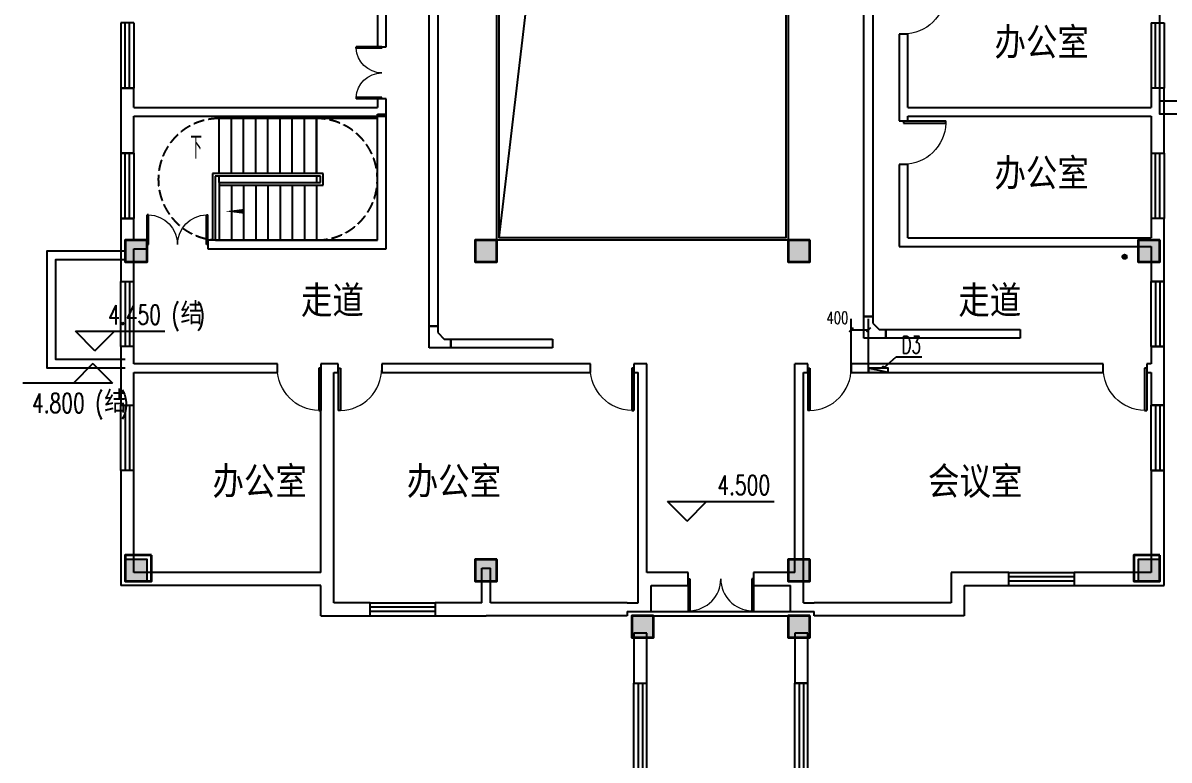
# Model space of a CAD drawing. Extents: x 0 to 302064749, y -59725395 to 1524223.
# Drawn here: x 216465591 to 219102409, y -19794646 to -18097654 of the extents above; entities that cross this region are included whole.
import ezdxf

# ---------------------------------------------------------------- set-up
doc = ezdxf.new("R2010")
doc.units = 0
doc.header["$LTSCALE"] = 1000
doc.linetypes.add('DASH', pattern=[0.35, 0.25, -0.1])
for name, color, linetype in [('0-底图', 7, 'Continuous'), ('A-ANNO-IDEN', 3, 'Continuous'), ('A-ANNO-IDEN-LEVL', 3, 'Continuous'), ('A-ANNO-TXT', 7, 'Continuous'), ('A-DOOR-FM', 181, 'Continuous'), ('AXIS', 3, 'Continuous'), ('CABLETRAY', 4, 'Continuous'), ('COLU', 7, 'Continuous'), ('COLU_HATCH', 251, 'Continuous'), ('DIM_ELEV', 3, 'Continuous'), ('DOOR_FIRE', 4, 'Continuous'), ('PUB_TEXT', 7, 'Continuous'), ('STAIR', 2, 'Continuous'), ('TEXT', 7, 'Continuous'), ('WALL', 2, 'Continuous'), ('WINDOW', 4, 'Continuous'), ('建筑-楼梯', 2, 'Continuous'), ('排水', 153, 'Continuous'), ('构造做法', 140, 'Continuous'), ('电洞建筑', 20, 'Continuous'), ('看线', 30, 'Continuous')]:
    doc.layers.add(name, color=color, linetype=linetype)
doc.layers.add('砼柱', color=2, linetype='Continuous', lineweight=35)
doc.styles.add('_TCH_DIM', font='SIMPLEX', dxfattribs={"width": 0.8, "height": 5, "bigfont": 'HZTXT'})
doc.styles.add('_TEL_DIM', font='simplex.shx', dxfattribs={"width": 0.8, "height": 3.5, "bigfont": 'gbcbig.shx'})
doc.styles.add('A_DIM', font='simplex.shx', dxfattribs={"width": 0.7, "bigfont": 'gbcbig.shx'})
doc.styles.add('A_DIM_T3', font='simplex.shx', dxfattribs={"width": 0.7, "bigfont": 'gbcbig.shx'})
doc.styles.get("Standard").update_dxf_attribs({"font": 'geniso.shx', "bigfont": 'hztxt.shx'})
doc.dimstyles.new('_TCH_ARCH&&100', dxfattribs={"dimtxt": 280, "dimasz": 100, "dimexe": 250, "dimexo": 300, "dimgap": 135, "dimtad": 1, "dimdec": 0, "dimzin": 0, "dimdsep": 46, "dimtxsty": 'A_DIM_T3', "dimblk": 'ARCHTICK', "dimcen": 0.09, "dimclrt": 7, "dimazin": 2, "dimtfac": 1, "dimtdec": 0, "dimtix": 1, "dimtmove": 2, "dimatfit": 3, "dimfxl": 150, "dimtolj": 1, "dimtzin": 0, "dimarcsym": 0})

# ---------------------------------------------------------------- blocks, each defined once
blk = doc.blocks.new('bp')
at = {"layer": '构造做法'}
for points in [[(684404, 661018), (686204, 661018), (686204, 658318), (684404, 658318)], [(684404, 660818), (686004, 660818), (686004, 658518), (684404, 658518)]]:
    blk.add_lwpolyline(points, dxfattribs=at)
blk = doc.blocks.new('ng')
at = {"layer": '排水'}
for p, q in [((345991, 781358), (346091, 781358)), ((346041, 781408), (346041, 781308))]:
    blk.add_line(p, q, dxfattribs=at)
blk.add_circle((346041, 781358), 50, dxfattribs=at)
blk = doc.blocks.new('222222')
at = {"layer": 'COLU_HATCH'}
h = blk.add_hatch(color=256, dxfattribs=at)
h.dxf.hatch_style = 1
h.paths.add_polyline_path([(1330092, 1061941), (1330092, 1062441), (1329592, 1062441), (1329592, 1061941)])
h = blk.add_hatch(color=256, dxfattribs=at)
h.dxf.hatch_style = 1
h.paths.add_polyline_path([(1338142, 1061941), (1338142, 1062441), (1337642, 1062441), (1337642, 1061941)])
h = blk.add_hatch(color=256, dxfattribs=at)
h.dxf.hatch_style = 1
h.paths.add_polyline_path([(1345342, 1061941), (1345342, 1062441), (1344842, 1062441), (1344842, 1061941)])
h = blk.add_hatch(color=256, dxfattribs=at)
h.dxf.hatch_style = 1
h.paths.add_polyline_path([(1353392, 1061941), (1353392, 1062441), (1352892, 1062441), (1352892, 1061941)])
h = blk.add_hatch(color=256, dxfattribs=at)
h.dxf.hatch_style = 1
h.paths.add_polyline_path([(1330092, 1054591), (1330092, 1055091), (1329592, 1055091), (1329592, 1054591)])
h = blk.add_hatch(color=256, dxfattribs=at)
h.dxf.hatch_style = 1
h.paths.add_polyline_path([(1338142, 1054591), (1338142, 1055091), (1337642, 1055091), (1337642, 1054591)])
h = blk.add_hatch(color=256, dxfattribs=at)
h.dxf.hatch_style = 1
h.paths.add_polyline_path([(1345342, 1054591), (1345342, 1055091), (1344842, 1055091), (1344842, 1054591)])
h = blk.add_hatch(color=256, dxfattribs=at)
h.dxf.hatch_style = 1
h.paths.add_polyline_path([(1353392, 1054591), (1353392, 1055091), (1352892, 1055091), (1352892, 1054591)])
h = blk.add_hatch(color=256, dxfattribs=at)
h.dxf.hatch_style = 1
h.paths.add_polyline_path([(1341742, 1053291), (1341742, 1053791), (1341242, 1053791), (1341242, 1053291)])
h = blk.add_hatch(color=256, dxfattribs=at)
h.dxf.hatch_style = 1
h.paths.add_polyline_path([(1345342, 1053291), (1345342, 1053791), (1344842, 1053791), (1344842, 1053291)])
at = {"layer": 'COLU'}
for points in [[(1330092, 1061941), (1330092, 1062441), (1329592, 1062441), (1329592, 1061941)], [(1338142, 1061941), (1338142, 1062441), (1337642, 1062441), (1337642, 1061941)], [(1345342, 1061941), (1345342, 1062441), (1344842, 1062441), (1344842, 1061941)], [(1353392, 1061941), (1353392, 1062441), (1352892, 1062441), (1352892, 1061941)], [(1330092, 1054591), (1330092, 1055091), (1329592, 1055091), (1329592, 1054591)], [(1338142, 1054591), (1338142, 1055091), (1337642, 1055091), (1337642, 1054591)], [(1345342, 1054591), (1345342, 1055091), (1344842, 1055091), (1344842, 1054591)], [(1353392, 1054591), (1353392, 1055091), (1352892, 1055091), (1352892, 1054591)], [(1341742, 1053291), (1341742, 1053791), (1341242, 1053791), (1341242, 1053291)], [(1345342, 1053291), (1345342, 1053791), (1344842, 1053791), (1344842, 1053291)]]:
    blk.add_lwpolyline(points, close=True, dxfattribs=at)
blk = doc.blocks.new('sad')
at = {"layer": '砼柱', "lineweight": 35}
for points in [[(2908208, 539206), (2907708, 539206), (2907708, 538706), (2908208, 538706)], [(2916258, 539206), (2915758, 539206), (2915758, 538706), (2916258, 538706)], [(2923458, 539206), (2922958, 539206), (2922958, 538706), (2923458, 538706)], [(2931508, 539206), (2931008, 539206), (2931008, 538706), (2931508, 538706)], [(2908308, 531956), (2907708, 531956), (2907708, 531356), (2908308, 531356)], [(2916258, 531856), (2915758, 531856), (2915758, 531356), (2916258, 531356)], [(2923458, 531856), (2922958, 531856), (2922958, 531356), (2923458, 531356)], [(2931508, 531956), (2930908, 531956), (2930908, 531356), (2931508, 531356)], [(2919858, 530556), (2919358, 530556), (2919358, 530056), (2919858, 530056)], [(2923458, 530556), (2922958, 530556), (2922958, 530056), (2923458, 530056)]]:
    blk.add_lwpolyline(points, close=True, dxfattribs=at)
blk = doc.blocks.new('A$C70683537')
at = {"layer": 'TEXT'}
blk.add_blockref('sad', (-2821208, -503056), dxfattribs=at)
blk = doc.blocks.new('$WINLIB2D$00000001')
at = {"color": 0}
for points in [[(-0.5, 0.5), (-0.5, -0.5)], [(-0.5, 0.5), (0.5, 0.5)], [(0.5, -0.5), (0.5, 0.5)], [(0.5, 0.167), (-0.5, 0.167)], [(0.5, -0.167), (-0.5, -0.167)], [(-0.5, -0.5), (0.5, -0.5)]]:
    blk.add_lwpolyline(points, dxfattribs=at)
blk = doc.blocks.new('$DorLib2D$00000001')
for p, q in [((0.45, 0.975), (0.5, 0.975)), ((0.45, 0), (0.45, 0.975)), ((0.5, 0), (0.5, 0.975)), ((0.5, 0), (0.45, 0))]:
    blk.add_line(p, q)
at = {"lineweight": 13}
blk.add_arc((0.475, 0), 0.975, 91.4693, 180, dxfattribs=at)
blk = doc.blocks.new('$DorLib2D$00000002')
for p, q in [((-0.5, 0), (-0.5, 0.4875)), ((-0.475, 0.4875), (-0.5, 0.4875)), ((-0.475, 0), (-0.475, 0.4875)), ((0.475, 0), (0.475, 0.4875)), ((0.475, 0.4875), (0.5, 0.4875)), ((0.5, 0), (0.5, 0.4875)), ((-0.5, 0), (-0.475, 0)), ((0.5, 0), (0.475, 0))]:
    blk.add_line(p, q)
at = {"lineweight": 13}
for centre, start, end in [((-0.4875, 0), 0, 88.53072), ((0.4875, 0), 91.46928, 180)]:
    blk.add_arc(centre, 0.4875, start, end, dxfattribs=at)
blk = doc.blocks.new('jgfjh')
at = {"layer": 'A-ANNO-IDEN'}
blk.add_lwpolyline([(1150731.3, -152605.9, 0, 0, 0), (1153811.3, -152605.9, 0, 0, 0), (1153811.3, -154080.9, 0, 0, 0), (1151011.3, -154080.9, 0, 120, 0), (1151461.3, -154080.9, 0, 0, 0)], format="xyseb", dxfattribs=at)
at = {"layer": 'A-ANNO-IDEN-LEVL'}
for p, q in [((1148012.5, -157292.5), (1147562.5, -156842.5)), ((1147562.5, -156842.5), (1149622.5, -156842.5)), ((1148012.5, -157292.5), (1148462.5, -156842.5)), ((1147966.4, -157585.8), (1147516.4, -158035.8)), ((1147966.4, -157585.8), (1148416.4, -158035.8)), ((1148416.4, -158035.8), (1146356.4, -158035.8))]:
    blk.add_line(p, q, dxfattribs=at)
at = {"layer": 'AXIS'}
blk.add_lwpolyline([(1157311.3, -154693.4), (1159042.1, -139985.1), (1163911.3, -136893.4)], dxfattribs=at)
at = {"layer": 'DIM_ELEV'}
for p, q in [((1161634.9, -161213.5), (1161184.9, -160763.5)), ((1161184.9, -160763.5), (1163635.9, -160763.5)), ((1161634.9, -161213.5), (1162084.9, -160763.5))]:
    blk.add_line(p, q, dxfattribs=at)
at = {"layer": 'STAIR'}
for p, q in [((1153111.3, -151943.4), (1150871.3, -151943.4)), ((1150871.3, -153208.4), (1150871.3, -151943.4)), ((1151151.3, -153208.4), (1151151.3, -151943.4)), ((1151431.3, -153208.4), (1151431.3, -151943.4)), ((1151711.3, -153208.4), (1151711.3, -151943.4)), ((1151991.3, -153208.4), (1151991.3, -151943.4)), ((1152271.3, -153208.4), (1152271.3, -151943.4)), ((1152551.3, -153208.4), (1152551.3, -151943.4)), ((1152831.3, -153208.4), (1152831.3, -151943.4)), ((1153111.3, -153208.4), (1153111.3, -151943.4)), ((1154511.3, -151943.4), (1153111.3, -151943.4)), ((1153111.3, -151943.4), (1153111.3, -153208.4)), ((1154511.3, -154743.4), (1154511.3, -151943.4)), ((1153261.3, -153208.4), (1150721.3, -153208.4)), ((1150721.3, -153208.4), (1150721.3, -154743.4)), ((1153201.3, -153268.4), (1150781.3, -153268.4)), ((1150781.3, -153268.4), (1150781.3, -154743.4)), ((1153111.3, -153268.4), (1150871.3, -153268.4)), ((1150871.3, -153418.4), (1150871.3, -153268.4)), ((1150871.3, -153418.4), (1153111.3, -153418.4)), ((1150871.3, -153418.4), (1150871.3, -153478.4)), ((1150871.3, -153418.4), (1153201.3, -153418.4)), ((1150871.3, -153418.4), (1150871.3, -153478.4)), ((1153111.3, -153268.4), (1153111.3, -153418.4)), ((1153201.3, -153418.4), (1153201.3, -153268.4)), ((1153261.3, -153478.4), (1153261.3, -153208.4)), ((1150871.3, -153478.4), (1150871.3, -154743.4)), ((1150871.3, -153478.4), (1153261.3, -153478.4)), ((1151151.3, -153478.4), (1151151.3, -154743.4)), ((1151431.3, -153478.4), (1151431.3, -154743.4)), ((1151711.3, -153478.4), (1151711.3, -154743.4)), ((1151991.3, -153478.4), (1151991.3, -154743.4)), ((1152271.3, -153478.4), (1152271.3, -154743.4)), ((1152551.3, -153478.4), (1152551.3, -154743.4)), ((1152831.3, -153478.4), (1152831.3, -154743.4)), ((1153111.3, -153478.4), (1153111.3, -154743.4)), ((1153111.3, -153478.4), (1153111.3, -154743.4)), ((1150781.3, -154743.4), (1150721.3, -154743.4)), ((1150871.3, -154743.4), (1153111.3, -154743.4)), ((1153111.3, -154743.4), (1154511.3, -154743.4))]:
    blk.add_line(p, q, dxfattribs=at)
at = {"layer": 'WALL'}
for p, q in [((1154511.3, -140993.4), (1154511.3, -150293.4)), ((1154711.3, -150293.4), (1154711.3, -140993.4)), ((1166711.3, -150000.3), (1166511.3, -150000.3)), ((1166511.3, -150000.3), (1166511.3, -151793.4)), ((1166711.3, -151693.4), (1166711.3, -150000.3)), ((1154511.3, -150293.4), (1154711.3, -150293.4)), ((1148911.3, -151243.4), (1148611.3, -151243.4)), ((1148611.3, -151243.4), (1148611.3, -151793.4)), ((1148911.3, -151693.4), (1148911.3, -151243.4)), ((1172611.3, -151243.4), (1172311.3, -151243.4)), ((1172311.3, -151243.4), (1172311.3, -151693.4)), ((1172611.3, -151793.4), (1172611.3, -151243.4)), ((1154711.3, -151493.4), (1154511.3, -151493.4)), ((1154511.3, -151493.4), (1154511.3, -151693.4)), ((1154711.3, -151893.4), (1154711.3, -151493.4)), ((1148611.3, -151793.4), (1148611.3, -152743.4)), ((1148911.3, -151693.4), (1154511.3, -151693.4)), ((1154511.3, -154743.4), (1154511.3, -151843.4)), ((1154511.3, -151843.4), (1154711.3, -151843.4)), ((1154711.3, -154943.4), (1154711.3, -151843.4)), ((1166511.3, -151793.4), (1166511.3, -152000.3)), ((1166711.3, -151693.4), (1172311.3, -151693.4)), ((1172611.3, -152743.4), (1172611.3, -151793.4)), ((1148911.3, -151893.4), (1154711.3, -151893.4)), ((1148911.3, -152743.4), (1148911.3, -151893.4)), ((1166511.3, -152000.3), (1166711.3, -152000.3)), ((1166711.3, -151893.4), (1172311.3, -151893.4)), ((1166711.3, -152000.3), (1166711.3, -151893.4)), ((1172311.3, -151893.4), (1172311.3, -152743.4)), ((1148611.3, -152743.4), (1148911.3, -152743.4)), ((1172311.3, -152743.4), (1172611.3, -152743.4)), ((1166711.3, -153000.3), (1166511.3, -153000.3)), ((1166511.3, -153000.3), (1166511.3, -154893.4)), ((1166711.3, -154693.4), (1166711.3, -153000.3)), ((1148911.3, -154243.4), (1148611.3, -154243.4)), ((1148611.3, -154243.4), (1148611.3, -154843.4)), ((1148911.3, -154743.4), (1148911.3, -154243.4)), ((1172611.3, -154243.4), (1172311.3, -154243.4)), ((1172311.3, -154243.4), (1172311.3, -154693.4)), ((1172611.3, -154793.4), (1172611.3, -154243.4)), ((1149211.3, -154743.4), (1148911.3, -154743.4)), ((1149211.3, -154943.4), (1149211.3, -154743.4)), ((1154511.3, -154743.4), (1150611.3, -154743.4)), ((1150611.3, -154743.4), (1150611.3, -154943.4)), ((1166711.3, -154693.4), (1172311.3, -154693.4)), ((1148611.3, -154843.4), (1148611.3, -155693.4)), ((1148911.3, -155693.4), (1148911.3, -154943.4)), ((1148911.3, -154943.4), (1149211.3, -154943.4)), ((1150611.3, -154943.4), (1154711.3, -154943.4)), ((1166511.3, -154893.4), (1172311.3, -154893.4)), ((1172311.3, -154893.4), (1172311.3, -155693.4)), ((1172611.3, -155693.4), (1172611.3, -154793.4)), ((1148611.3, -155693.4), (1148911.3, -155693.4)), ((1172311.3, -155693.4), (1172611.3, -155693.4)), ((1148911.3, -157193.4), (1148611.3, -157193.4)), ((1148611.3, -157193.4), (1148611.3, -157693.4)), ((1148911.3, -157593.4), (1148911.3, -157193.4)), ((1172611.3, -157193.4), (1172311.3, -157193.4)), ((1172311.3, -157193.4), (1172311.3, -157593.4)), ((1172611.3, -157693.4), (1172611.3, -157193.4)), ((1152211.3, -157593.4), (1148911.3, -157593.4)), ((1152211.3, -157793.4), (1152211.3, -157593.4)), ((1153411.3, -157593.4), (1153211.3, -157593.4)), ((1153211.3, -157593.4), (1153211.3, -157793.4)), ((1153611.3, -157593.4), (1153411.3, -157593.4)), ((1153611.3, -157793.4), (1153611.3, -157593.4)), ((1159411.3, -157593.4), (1154611.3, -157593.4)), ((1154611.3, -157593.4), (1154611.3, -157793.4)), ((1159411.3, -157793.4), (1159411.3, -157593.4)), ((1160711.3, -157593.4), (1160411.3, -157593.4)), ((1160411.3, -157593.4), (1160411.3, -157793.4)), ((1160711.3, -162393.4), (1160711.3, -157593.4)), ((1164411.3, -157593.4), (1164111.3, -157593.4)), ((1164111.3, -162393.4), (1164111.3, -157593.4)), ((1164411.3, -157793.4), (1164411.3, -157593.4)), ((1171211.3, -157593.4), (1165411.3, -157593.4)), ((1165411.3, -157593.4), (1165411.3, -157793.4)), ((1171211.3, -157793.4), (1171211.3, -157593.4)), ((1172311.3, -157593.4), (1172211.3, -157593.4)), ((1172211.3, -157593.4), (1172211.3, -157793.4)), ((1148611.3, -157693.4), (1148611.3, -158543.4)), ((1148911.3, -157793.4), (1152211.3, -157793.4)), ((1148911.3, -158543.4), (1148911.3, -157793.4)), ((1153211.3, -162393.4), (1153211.3, -157793.4)), ((1153511.3, -162493.4), (1153511.3, -157793.4)), ((1153511.3, -157793.4), (1153611.3, -157793.4)), ((1154611.3, -157793.4), (1159411.3, -157793.4)), ((1160411.3, -157793.4), (1160511.3, -157793.4)), ((1160511.3, -162493.4), (1160511.3, -157793.4)), ((1164311.3, -157793.4), (1164411.3, -157793.4)), ((1164311.3, -162493.4), (1164311.3, -157793.4)), ((1165411.3, -157793.4), (1171211.3, -157793.4)), ((1172211.3, -157793.4), (1172311.3, -157793.4)), ((1172311.3, -157793.4), (1172311.3, -158543.4)), ((1172611.3, -158543.4), (1172611.3, -157693.4)), ((1148611.3, -158543.4), (1148911.3, -158543.4)), ((1172311.3, -158543.4), (1172611.3, -158543.4)), ((1148911.3, -160043.4), (1148611.3, -160043.4)), ((1148611.3, -160043.4), (1148611.3, -162693.4)), ((1148911.3, -162393.4), (1148911.3, -160043.4)), ((1172611.3, -160043.4), (1172311.3, -160043.4)), ((1172311.3, -160043.4), (1172311.3, -162393.4)), ((1172611.3, -162693.4), (1172611.3, -160043.4)), ((1153211.3, -162393.4), (1148911.3, -162393.4)), ((1156911.3, -163093.4), (1156911.3, -162293.4)), ((1156911.3, -162293.4), (1157111.3, -162293.4)), ((1157111.3, -163093.4), (1157111.3, -162293.4)), ((1161661, -162393.4), (1160711.3, -162393.4)), ((1161661, -162693.4), (1161661, -162393.4)), ((1164111.3, -162393.4), (1163161, -162393.4)), ((1163161, -162393.4), (1163161, -162693.4)), ((1169041.3, -162393.4), (1167711.3, -162393.4)), ((1167711.3, -162393.4), (1167711.3, -163093.4)), ((1169041.3, -162693.4), (1169041.3, -162393.4)), ((1172311.3, -162393.4), (1170541.3, -162393.4)), ((1170541.3, -162393.4), (1170541.3, -162693.4)), ((1153511.3, -163093.4), (1153511.3, -162493.4)), ((1160511.3, -163093.4), (1160511.3, -162493.4)), ((1164311.3, -163093.4), (1164311.3, -162493.4)), ((1153211.3, -162693.4), (1148611.3, -162693.4)), ((1153211.3, -163393.4), (1153211.3, -162693.4)), ((1160811.3, -163293.4), (1160811.3, -162693.4)), ((1160811.3, -162693.4), (1161661, -162693.4)), ((1163161, -162693.4), (1164011.3, -162693.4)), ((1164011.3, -163293.4), (1164011.3, -162693.4)), ((1168011.3, -162693.4), (1169041.3, -162693.4)), ((1168011.3, -162693.4), (1168011.3, -163393.4)), ((1170541.3, -162693.4), (1172611.3, -162693.4)), ((1154341.3, -163093.4), (1153511.3, -163093.4)), ((1154341.3, -163393.4), (1154341.3, -163093.4)), ((1156911.3, -163093.4), (1155841.3, -163093.4)), ((1155841.3, -163093.4), (1155841.3, -163393.4)), ((1160261.3, -163093.4), (1157111.3, -163093.4)), ((1160261.3, -163093.4), (1160511.3, -163093.4)), ((1164311.3, -163093.4), (1164561.3, -163093.4)), ((1167711.3, -163093.4), (1164561.3, -163093.4)), ((1153211.3, -163393.4), (1154341.3, -163393.4)), ((1155841.3, -163393.4), (1157011.3, -163393.4)), ((1160261.3, -163393.4), (1157011.3, -163393.4)), ((1160261.3, -163293.4), (1160811.3, -163293.4)), ((1160261.3, -163293.4), (1160261.3, -163393.4)), ((1164011.3, -163293.4), (1164561.3, -163293.4)), ((1164561.3, -163393.4), (1164561.3, -163293.4)), ((1168011.3, -163393.4), (1164561.3, -163393.4)), ((1160411.3, -163793.4), (1160411.3, -164943.4)), ((1160711.3, -163793.4), (1160411.3, -163793.4)), ((1160711.3, -164943.4), (1160711.3, -163793.4)), ((1164111.3, -163793.4), (1164111.3, -164943.4)), ((1164411.3, -163793.4), (1164111.3, -163793.4)), ((1164411.3, -164943.4), (1164411.3, -163793.4)), ((1160411.3, -164943.4), (1160711.3, -164943.4)), ((1164111.3, -164943.4), (1164411.3, -164943.4))]:
    blk.add_line(p, q, dxfattribs=at)
at = {"layer": '建筑-楼梯', "color": 9, "linetype": 'DASH'}
for centre, start, end in [((1150871.3, -153343.4), 90, 270), ((1153111.3, -153343.4), 270, 90)]:
    blk.add_arc(centre, 1400, start, end, dxfattribs=at)
at = {"layer": '构造做法'}
for points in [[(1172511.3, -139743.4), (1175211.3, -139743.4), (1175211.3, -151843.4), (1172511.3, -151843.4)], [(1172511.3, -140043.4), (1174911.3, -140043.4), (1174911.3, -151543.4), (1172511.3, -151543.4)]]:
    blk.add_lwpolyline(points, close=True, dxfattribs=at)
at = {"layer": '看线', "linetype": 'Continuous'}
for p, q in [((1160811.3, -163293.4), (1164011.3, -163293.4)), ((1160811.3, -163393.4), (1164011.3, -163393.4))]:
    blk.add_line(p, q, dxfattribs=at)
for points in [[(1157261.3, -136843.4), (1163961.3, -136843.4), (1163961.3, -154743.4), (1157261.3, -154743.4)], [(1157311.3, -136893.4), (1163911.3, -136893.4), (1163911.3, -154693.4), (1157311.3, -154693.4)]]:
    blk.add_lwpolyline(points, close=True, dxfattribs=at)
for name, p in [('222222', (-180880.7, -1217184.4)), ('A$C70683537', (1062211.3, -190893.4))]:
    blk.add_blockref(name, p)
at = {"layer": 'A-DOOR-FM', "xscale": -1400, "yscale": 1400, "zscale": 200}
blk.add_blockref('$DorLib2D$00000002', (1149911.3, -154843.4), dxfattribs=at)
at = {"layer": 'DOOR_FIRE', "xscale": 1500, "yscale": 1500, "zscale": 300, "rotation": 179.9999999999926}
blk.add_blockref('$DorLib2D$00000002', (1162411, -162543.4), dxfattribs=at)
at = {"layer": 'WINDOW'}
for name, p, xscale, yscale, zscale, rotation in [('$DorLib2D$00000001', (1166611.3, -149500.3), 1000, -1000, 200, 90), ('$WINLIB2D$00000001', (1148761.3, -150493.4), 1500, 300, 300, 270), ('$WINLIB2D$00000001', (1172461.3, -150493.4), 1500, -300, 300, 270), ('$DorLib2D$00000002', (1154611.3, -150893.4), 1200, -1200, 200, 270), ('$DorLib2D$00000001', (1166611.3, -152500.3), 1000, -1000, 200, 90), ('$WINLIB2D$00000001', (1148761.3, -153493.4), 1500, 300, 300, 270), ('$WINLIB2D$00000001', (1172461.3, -153493.4), 1500, -300, 300, 270), ('$WINLIB2D$00000001', (1148761.3, -156443.4), -1500, 300, 300, 270), ('$WINLIB2D$00000001', (1172461.3, -156443.4), -1500, -300, 300, 270), ('$DorLib2D$00000001', (1152711.3, -157693.4), 1000, -1000, 200, 2.172134718214767e-08), ('$DorLib2D$00000001', (1154111.3, -157693.4), -1000, -1000, 200, 2.172142465894922e-08), ('$DorLib2D$00000001', (1159911.3, -157693.4), 1000, -1000, 200, 2.172138746057015e-08), ('$DorLib2D$00000001', (1164911.3, -157693.4), -1000, -1000, 200, 2.170056134787047e-08), ('$DorLib2D$00000001', (1171711.3, -157693.4), 1000, -1000, 200, 2.17006224606517e-08), ('$WINLIB2D$00000001', (1148761.3, -159293.4), -1500, 300, 300, 270), ('$WINLIB2D$00000001', (1172461.3, -159293.4), -1500, -300, 300, 270), ('$WINLIB2D$00000001', (1169791.3, -162543.4), -1500, 300, 300, 180), ('$WINLIB2D$00000001', (1155091.3, -163243.4), -1500, 300, 300, 180), ('$WINLIB2D$00000001', (1160561.3, -166243.4), -2600, 300, 300, 270), ('$WINLIB2D$00000001', (1164261.3, -166243.4), -2600, -300, 300, 270)]:
    blk.add_blockref(name, p, dxfattribs=dict(at, xscale=xscale, yscale=yscale, zscale=zscale, rotation=rotation))
at = {"layer": '排水'}
blk.add_blockref('ng', (825660.9, -936485.7), dxfattribs=at)
at = {"layer": '构造做法', "rotation": 180}
blk.add_blockref('bp', (1833115.4, 503324.8), dxfattribs=at)
at = {"layer": 'A-ANNO-TXT'}
for s, height, style, width, p in [('下', 525, 'A_DIM', 0.7, (1150209.2, -152868.4)), ('4.450', 446.25, '_TCH_DIM', 0.705882, (1148317.5, -156685)), ('(', 446.2, '_TCH_DIM', 0.705882, (1149772.5, -156685)), (')', 446.2, '_TCH_DIM', 0.705882, (1150351.1, -156685)), ('(', 446.2, '_TCH_DIM', 0.705882, (1148018.4, -158718.3)), (')', 446.2, '_TCH_DIM', 0.705882, (1148597, -158718.3)), ('4.800', 446.25, '_TCH_DIM', 0.705882, (1146563.4, -158718.3))]:
    blk.add_text(s, height=height, dxfattribs=dict(at, style=style, width=width)).set_placement(p)
at = {"layer": 'A-ANNO-TXT', "style": '_TCH_DIM'}
for p in [(1149982.5, -156685), (1148228.4, -158718.3)]:
    blk.add_text('结', height=506.4, dxfattribs=at).set_placement(p)
at = {"layer": 'PUB_TEXT'}
for s, p in [('办公室', (1168707.5, -150566.7)), ('办公室', (1168707.5, -153579.5)), ('走道', (1152753.5, -156511)), ('走道', (1167877.4, -156511)), ('办公室', (1150717.3, -160675.5)), ('办公室', (1155186.9, -160675.5)), ('会议室', (1167179.2, -160675.5))]:
    blk.add_text(s, height=723.4, dxfattribs=at).set_placement(p)
at = {"layer": 'PUB_TEXT', "style": '_TCH_DIM', "width": 0.705882}
blk.add_text('4.500', height=446.25, dxfattribs=at).set_placement((1162330.9, -160606))
blk = doc.blocks.new('_ArchTick')
at = {"color": 0, "linetype": 'ByBlock', "const_width": 0.4}
blk.add_lwpolyline([(-0.5, -0.5), (0.5, 0.5)], dxfattribs=at)
blk = doc.blocks.new('*D1112')
at = {"layer": 'Defpoints', "color": 0, "transparency": 16777216}
for p in [(2163208, -187589), (2162808, -188875), (2163208, -188875)]:
    blk.add_point(p, dxfattribs=at)
at = {"layer": '电洞建筑', "color": 0, "lineweight": -2, "transparency": 16777216}
for p, q in [((2162808, -188575), (2162808, -187339)), ((2163208, -188575), (2163208, -187339)), ((2162808, -187589), (2163208, -187589))]:
    blk.add_line(p, q, dxfattribs=at)
at = {"layer": '电洞建筑', "color": 0, "lineweight": -2, "transparency": 16777216, "xscale": 100, "yscale": 100, "zscale": 100, "rotation": 180}
blk.add_blockref('_ArchTick', (2162808, -187589), dxfattribs=at)
at = {"layer": '电洞建筑', "color": 0, "lineweight": -2, "transparency": 16777216, "xscale": 100, "yscale": 100, "zscale": 100}
blk.add_blockref('_ArchTick', (2163208, -187589), dxfattribs=at)
at = {"layer": '电洞建筑', "color": 7, "transparency": 16777216, "insert": (2162492, -187314), "char_height": 280, "attachment_point": 5, "style": 'A_DIM_T3'}
blk.add_mtext('\\A1;400', dxfattribs=at)
blk = doc.blocks.new('1#教学楼-电提建筑结构')
at = {"layer": '电洞建筑', "ltscale": 2000}
h = blk.add_hatch(color=256, dxfattribs=at)
h.dxf.hatch_style = 1
h.paths.add_polyline_path([(2163658.1, -188575.4), (2163208.2, -188475.4), (2163208.1, -188575.4)])
at = {"layer": 'CABLETRAY'}
for p, q in [((2153096.9, -187503.2), (2153096.9, -165778.1)), ((2153296.9, -165778.1), (2153296.9, -187503.2)), ((2163102.8, -187285.1), (2163102.8, -165778.1)), ((2163302.8, -165778.1), (2163302.8, -187285.1)), ((2163302.8, -187285.1), (2163102.8, -187285.1)), ((2163102.8, -187785.1), (2163102.8, -187285.1)), ((2163102.8, -187285.1), (2163302.8, -187285.1)), ((2163302.8, -187285.1), (2163302.8, -187435.1)), ((2163302.8, -187435.1), (2163452.8, -187585.1)), ((2153296.9, -187503.2), (2153096.9, -187503.2)), ((2153096.9, -188003.2), (2153096.9, -187503.2)), ((2153096.9, -187503.2), (2153296.9, -187503.2)), ((2153296.9, -187503.2), (2153296.9, -187653.2)), ((2153296.9, -187653.2), (2153446.9, -187803.2)), ((2163452.8, -187585.1), (2163602.8, -187585.1)), ((2163602.8, -187785.1), (2163602.8, -187585.1)), ((2163602.8, -187585.1), (2166695.9, -187585.1)), ((2163602.8, -187585.1), (2163602.8, -187785.1)), ((2166695.9, -187585.1), (2166695.9, -187785.1)), ((2153596.9, -188003.2), (2153096.9, -188003.2)), ((2153446.9, -187803.2), (2153596.9, -187803.2)), ((2153596.9, -188003.2), (2153596.9, -187803.2)), ((2153596.9, -187803.2), (2155935.6, -187803.2)), ((2153596.9, -187803.2), (2153596.9, -188003.2)), ((2155935.6, -188003.2), (2153596.9, -188003.2)), ((2155935.6, -187803.2), (2155935.6, -188003.2)), ((2163602.8, -187785.1), (2163102.8, -187785.1)), ((2166695.9, -187785.1), (2163602.8, -187785.1))]:
    blk.add_line(p, q, dxfattribs=at)
at = {"layer": '电洞建筑'}
blk.add_line((2163563.8, -188457.5), (2163839.9, -188213.5), dxfattribs=at)
at = {"layer": '电洞建筑', "linetype": 'ByBlock'}
blk.add_line((2163839.9, -188213.5), (2164430.4, -188213.5), dxfattribs=at)
at = {"layer": '电洞建筑', "ltscale": 2000}
blk.add_line((2163658.1, -188575.4), (2163208.2, -188475.4), dxfattribs=at)
blk.add_lwpolyline([(2163658.1, -188575.4), (2163658.1, -188475.4), (2163208.2, -188475.4), (2163208.1, -188575.4)], close=True, dxfattribs=at)
at = {"layer": '电洞建筑', "linetype": 'ByBlock', "const_width": 40}
blk.add_lwpolyline([(2163557.6, -188468.4, 1), (2163530.8, -188438.7, 1)], format="xyb", close=True, dxfattribs=at)
at = {"layer": '0-底图'}
blk.add_blockref('jgfjh', (997396.8, -30782), dxfattribs=at)
at = {"layer": '电洞建筑', "linetype": 'ByBlock', "style": '_TEL_DIM', "width": 0.64}
blk.add_text('D3', height=400, dxfattribs=at).set_placement((2163965.8, -188133.5))
at = {"layer": '电洞建筑'}
dim = blk.add_linear_dim(base=(2163208.1, -187589.4), p1=(2162808.1, -188875.4), p2=(2163208.1, -188875.4), angle=0, dimstyle='_TCH_ARCH&&100', dxfattribs=at)
dim.commit()
dim.dimension.update_dxf_attribs({"geometry": '*D1112', "text_midpoint": (2162492.1, -187314.4), "dimtype": 161})

msp = doc.modelspace()

# ---------------------------------------------------------------- block references
at = {"xscale": 100, "yscale": 100, "zscale": 100}
msp.add_blockref('1#教学楼-电提建筑结构', (2090275, -45113), dxfattribs=at)

doc.saveas('drawing.dxf')
